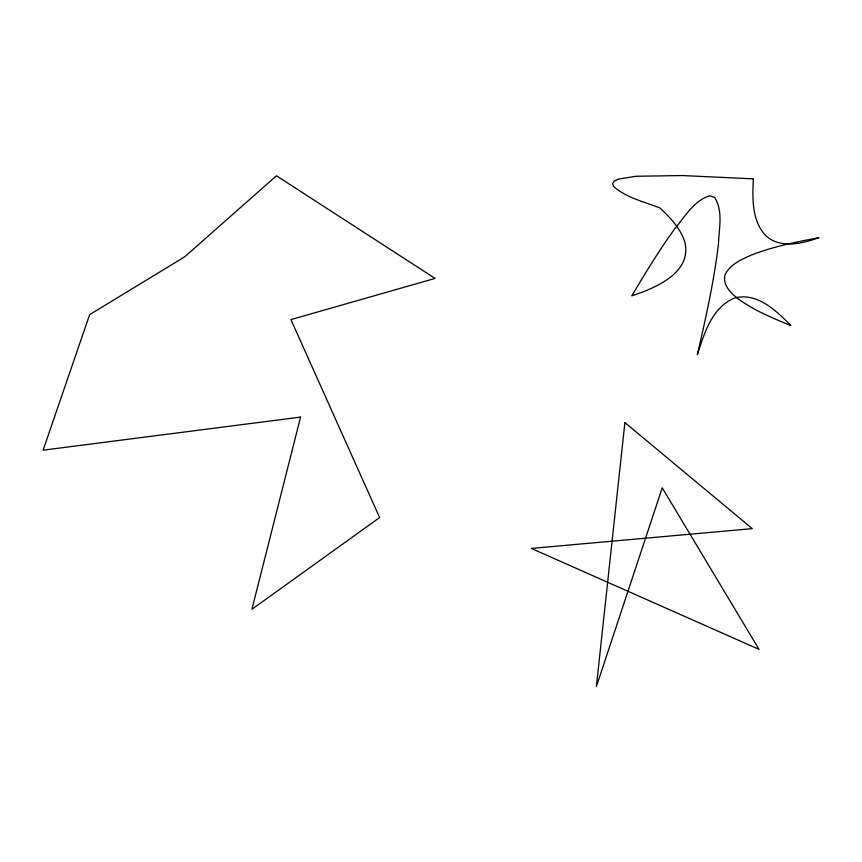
<?xml version="1.0" encoding="UTF-8"?>
<svg xmlns="http://www.w3.org/2000/svg" width="862" height="862" viewBox="0 0 862 862"><rect width="100%" height="100%" fill="white"/><g stroke="black" fill="none" stroke-linecap="round" stroke-linejoin="round"><path stroke-width="1.29" d="M753.366 178.854C752.375 198.335 751.599 221.459 766.469 236.328C781.252 248.849 802.447 243.59 818.9 237.675C796.262 241.899 773.548 246.564 751.976 254.796C741.783 259.397 729.758 264.16 724.996 275.14C722.475 285.128 730.944 293.091 737.969 298.737C754.067 310.428 772.557 318.143 790.896 325.567C776.5 310.891 757.429 292.315 734.92 297.896C712.098 306.926 704.276 333.357 697.358 354.627C705.773 318.067 713.984 281.357 718.466 244.065C718.886 228.775 723.433 211.125 714.587 197.409L709.706 195.728C693.684 200.695 684.859 216.901 674.569 228.947C659.128 250.454 645.315 273.049 631.814 295.806C655.357 288.123 693.037 272.435 684.568 241.198C680.01 227.827 669.979 217.321 659.818 207.914C644.162 201.73 626.502 197.894 613.615 186.483L612.602 183.552L614.326 181.063L618.808 179.016L635.984 176.279L682.327 175.546L753.366 178.854M624.896 422.606L596.364 686.658L662.231 487.838L759.034 649.366L531.315 548.426L752.289 528.643L624.896 422.606M300.579 417.089L251.919 609.283L379.625 517.566L290.936 319.597L435.084 278.404L276.443 175.773L184.705 256.822L89.648 314.63L43.1 450.179L300.579 417.089"/></g></svg>
